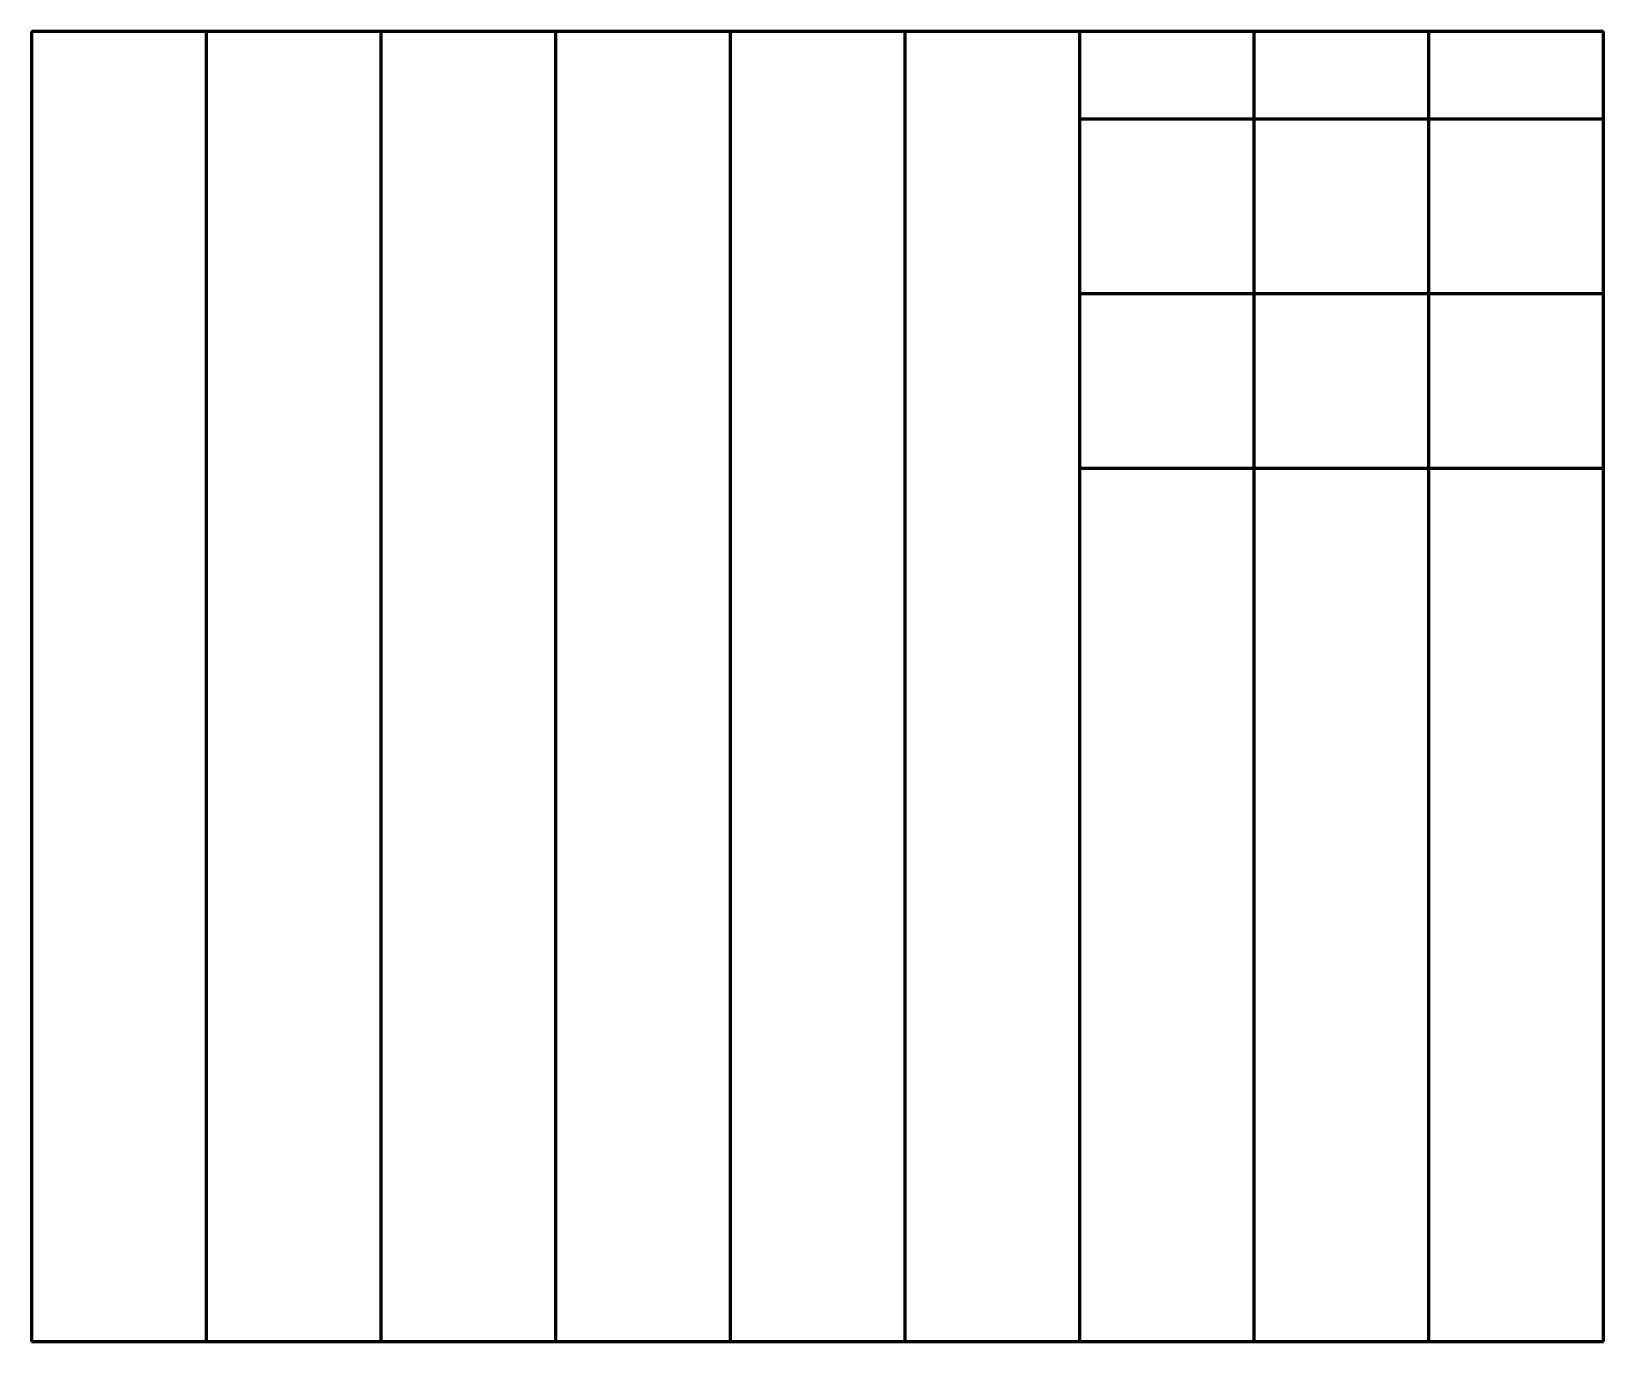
# Model space of a CAD drawing. Header units: millimetres. Extents: x 0 to 90, y 0 to 75.
import ezdxf

# ---------------------------------------------------------------- set-up
doc = ezdxf.new("R2010")
doc.units = ezdxf.units.MM
doc.linetypes.add('K5LT_BASIC', pattern=[0])

msp = doc.modelspace()

# ---------------------------------------------------------------- linework, layer by layer
at = {"color": 150, "linetype": 'K5LT_BASIC', "lineweight": 60, "true_color": 0x0080ff}
for p, q in [((10, 75), (0, 75)), ((0, 75), (0, 0)), ((20, 75), (10, 75)), ((10, 75), (10, 0)), ((30, 75), (20, 75)), ((20, 75), (20, 0)), ((40, 75), (30, 75)), ((30, 75), (30, 0)), ((50, 75), (40, 75)), ((40, 75), (40, 0)), ((60, 75), (50, 75)), ((50, 75), (50, 0)), ((70, 75), (60, 75)), ((60, 75), (60, 0)), ((70, 0), (70, 75)), ((80, 75), (70, 75)), ((80, 0), (80, 75)), ((90, 75), (80, 75)), ((90, 0), (90, 75)), ((60, 70), (70, 70)), ((70, 70), (80, 70)), ((80, 70), (90, 70)), ((60, 60), (70, 60)), ((70, 60), (80, 60)), ((80, 60), (90, 60)), ((60, 50), (70, 50)), ((70, 50), (80, 50)), ((80, 50), (90, 50)), ((0, 0), (10, 0)), ((10, 0), (20, 0)), ((20, 0), (30, 0)), ((30, 0), (40, 0)), ((40, 0), (50, 0)), ((50, 0), (60, 0)), ((60, 0), (70, 0)), ((70, 0), (80, 0)), ((80, 0), (90, 0))]:
    msp.add_line(p, q, dxfattribs=at)

doc.saveas('drawing.dxf')
